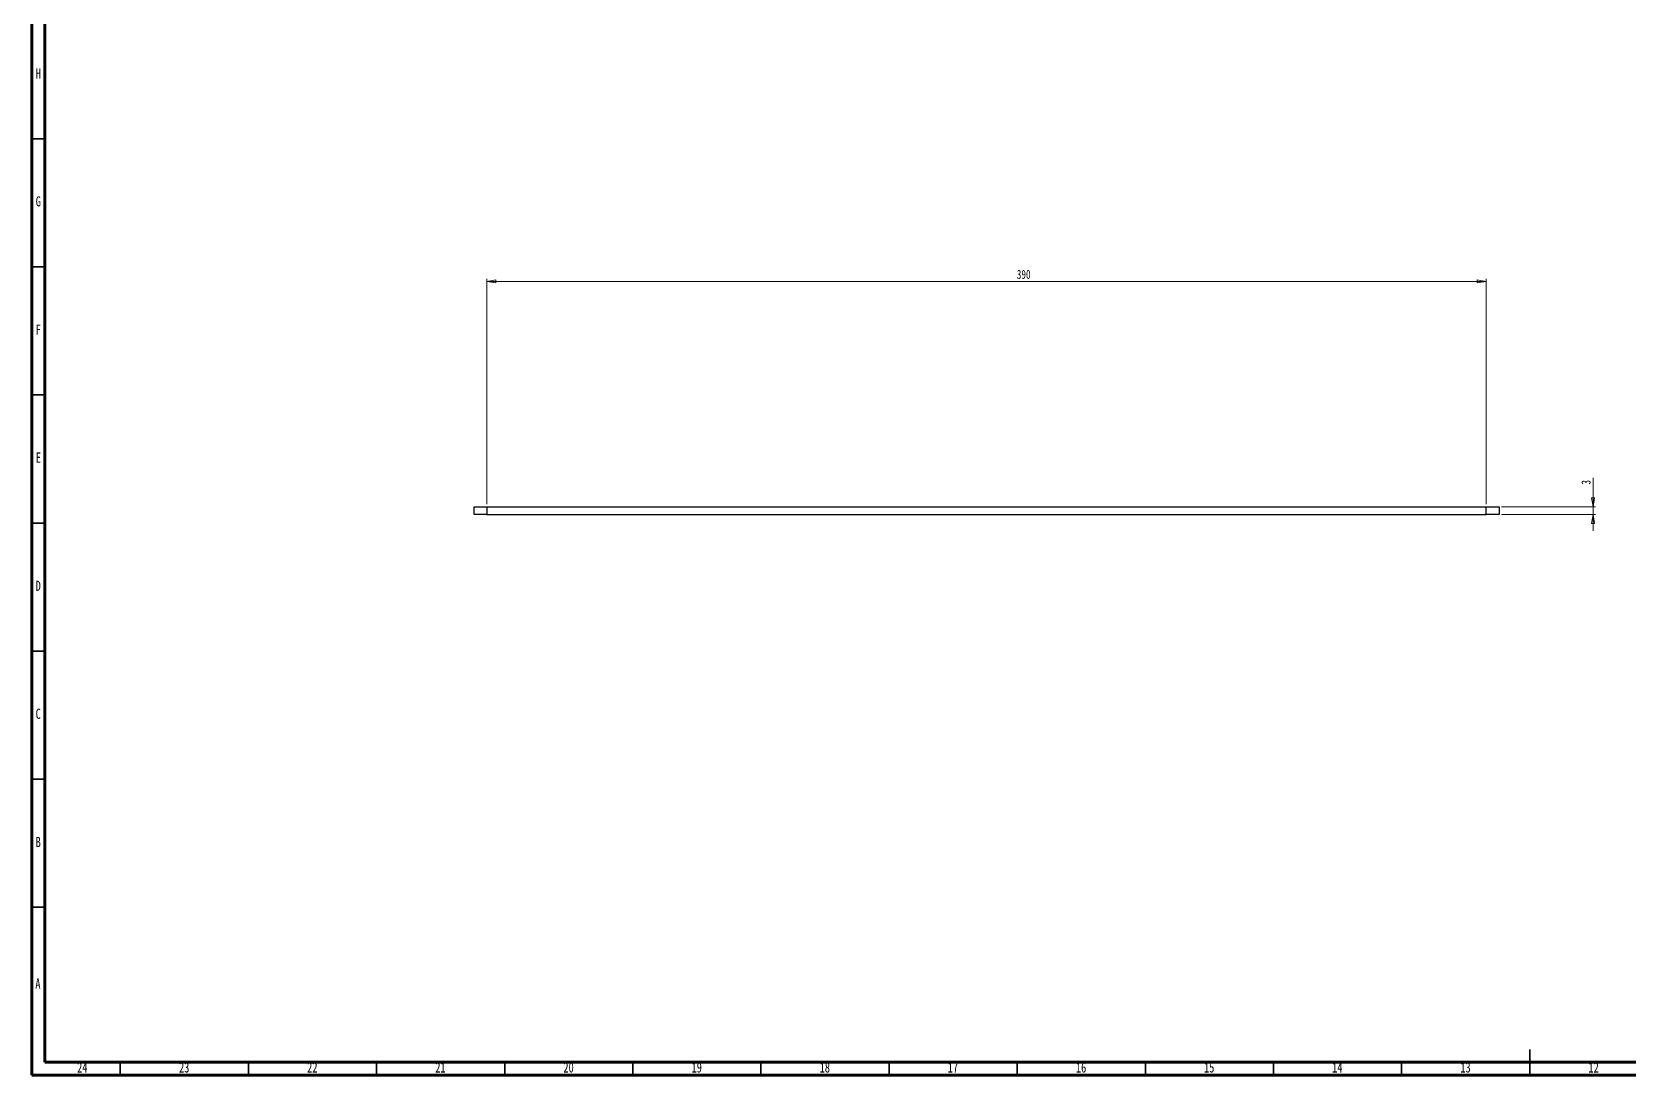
# Model space of a CAD drawing. Header units: millimetres. Extents: x 15 to 1184, y 5 to 836.
# Drawn here: x 15 to 638, y 5 to 412 of the extents above; entities that cross this region are included whole.
import ezdxf

# ---------------------------------------------------------------- set-up
doc = ezdxf.new("R2010")
doc.units = ezdxf.units.MM
doc.styles.add('SLDTEXTSTYLE0', font='TXT', dxfattribs={"width": 0.75})
doc.dimstyles.new('SLDDIMSTYLE0', dxfattribs={"dimtxt": 3.5, "dimasz": 3.556, "dimexe": 0, "dimexo": 0.0625, "dimgap": 0.875, "dimtad": 1, "dimrnd": 1e-09, "dimzin": 12, "dimdsep": 46, "dimtxsty": 'SLDTEXTSTYLE0', "dimblk1": 'CLOSED', "dimblk2": 'CLOSED', "dimsah": 1, "dimcen": 0.09, "dimadec": 0, "dimazin": 3, "dimtfac": 1, "dimtofl": 0, "dimtmove": 0, "dimatfit": 3, "dimldrblk": 'CLOSED', "dimfxl": 1, "dimfrac": 2, "dimtolj": 1, "dimtzin": 12, "dimarcsym": 0})
doc.dimstyles.new('SLDDIMSTYLE1', dxfattribs={"dimtxt": 3.5, "dimasz": 3.556, "dimexe": 0, "dimexo": 0.0625, "dimgap": 0.875, "dimtad": 1, "dimrnd": 1e-09, "dimzin": 12, "dimdsep": 46, "dimtxsty": 'SLDTEXTSTYLE0', "dimblk1": 'CLOSED', "dimblk2": 'CLOSED', "dimsah": 1, "dimcen": 0.09, "dimadec": 0, "dimazin": 3, "dimtfac": 1, "dimtmove": 0, "dimatfit": 0, "dimldrblk": 'CLOSED', "dimfxl": 1, "dimfrac": 2, "dimtolj": 1, "dimtzin": 12, "dimarcsym": 0})

# ---------------------------------------------------------------- blocks, each defined once
blk = doc.blocks.new('_Closed')
at = {"color": 0, "linetype": 'ByBlock', "lineweight": -2}
for p, q in [((-1, 0.166667), (0, 0)), ((-1, 0.166667), (-1, -0.166667)), ((0, 0), (-1, -0.166667)), ((0, 0), (-1, 0))]:
    blk.add_line(p, q, dxfattribs=at)
blk = doc.blocks.new('_D')
at = {"color": 7, "linetype": 'Continuous', "lineweight": 18}
for p, q in [((192.52, 227.8), (192.52, 315.8)), ((192.52, 314.8), (582.52, 314.8)), ((582.52, 227.8), (582.52, 315.8))]:
    blk.add_line(p, q, dxfattribs=at)
at = {"color": 7, "linetype": 'Continuous', "lineweight": 18, "xscale": 3.556, "yscale": 3.556, "rotation": 180}
blk.add_blockref('_Closed', (192.52, 314.8, 72.5), dxfattribs=at)
at = {"color": 7, "linetype": 'Continuous', "lineweight": 18, "xscale": 3.556, "yscale": 3.556}
blk.add_blockref('_Closed', (582.52, 314.8, 72.5), dxfattribs=at)
at = {"color": 7, "linetype": 'Continuous', "lineweight": 18, "insert": (399.34, 319.31), "char_height": 3.5, "attachment_point": 1, "style": 'SLDTEXTSTYLE0'}
blk.add_mtext('390', dxfattribs=at)
blk = doc.blocks.new('_D_1')
at = {"color": 7, "linetype": 'Continuous', "lineweight": 18}
for p, q in [((624.22, 226.8), (624.22, 238.09)), ((588.52, 226.8), (625.22, 226.8)), ((624.22, 226.8), (624.22, 223.8)), ((588.52, 223.8), (625.22, 223.8)), ((624.22, 223.8), (624.22, 217.45))]:
    blk.add_line(p, q, dxfattribs=at)
at = {"color": 7, "linetype": 'Continuous', "lineweight": 18, "xscale": 3.556, "yscale": 3.556}
for p, rotation in [((624.22, 226.8, 72.5), 270), ((624.22, 223.8, 72.5), 90)]:
    blk.add_blockref('_Closed', p, dxfattribs=dict(at, rotation=rotation))
at = {"color": 7, "linetype": 'Continuous', "lineweight": 18, "insert": (619.71, 235.5), "char_height": 3.5, "attachment_point": 1, "rotation": 90, "style": 'SLDTEXTSTYLE0'}
blk.add_mtext('3', dxfattribs=at)

msp = doc.modelspace()

# ---------------------------------------------------------------- linework, layer by layer
at = {"color": 7, "linetype": 'Continuous', "lineweight": 70}
for p, q in [((15, 5), (15, 836)), ((20, 10), (20, 831)), ((1179, 10), (20, 10)), ((1184, 5), (15, 5))]:
    msp.add_line(p, q, dxfattribs=at)
at = {"color": 7, "linetype": 'Continuous', "lineweight": 35}
for p, q in [((20, 370.5), (15, 370.5)), ((20, 320.5), (15, 320.5)), ((20, 270.5), (15, 270.5)), ((20, 220.5), (15, 220.5)), ((20, 170.5), (15, 170.5)), ((20, 120.5), (15, 120.5)), ((20, 70.5), (15, 70.5)), ((599.5, 5), (599.5, 15)), ((49.5, 10), (49.5, 5)), ((99.5, 10), (99.5, 5)), ((149.5, 10), (149.5, 5)), ((199.5, 10), (199.5, 5)), ((249.5, 10), (249.5, 5)), ((299.5, 10), (299.5, 5)), ((349.5, 10), (349.5, 5)), ((399.5, 10), (399.5, 5)), ((449.5, 10), (449.5, 5)), ((499.5, 10), (499.5, 5)), ((549.5, 10), (549.5, 5)), ((599.5, 10), (599.5, 5))]:
    msp.add_line(p, q, dxfattribs=at)
at = {"color": 7, "linetype": 'Continuous', "lineweight": 25}
for p, q in [((187.521, 223.797), (187.521, 226.797)), ((187.521, 226.797), (192.521, 226.797)), ((192.521, 226.797), (192.521, 223.797)), ((192.521, 226.797), (582.521, 226.797)), ((582.521, 223.797), (582.521, 226.797)), ((582.521, 226.797), (587.521, 226.797)), ((587.521, 226.797), (587.521, 223.797)), ((192.521, 223.797), (187.521, 223.797)), ((192.521, 223.797), (582.521, 223.797)), ((587.521, 223.797), (582.521, 223.797))]:
    msp.add_line(p, q, dxfattribs=at)

# ---------------------------------------------------------------- texts
at = {"color": 7, "linetype": 'Continuous', "lineweight": 0, "attachment_point": 2, "style": 'SLDTEXTSTYLE0'}
for s, insert, char_height in [('H', (17.49, 397.968), 3.969), ('G', (17.487, 348.024), 3.969), ('F', (17.458, 297.968), 3.969), ('E', (17.508, 248.024), 3.969), ('D', (17.453, 197.968), 3.969), ('C', (17.459, 148.024), 3.969), ('B', (17.471, 97.968), 3.969), ('A', (17.34, 42.718), 3.969), ('24', (34.67, 9.968), 3.9688), ('23', (74.42, 9.968), 3.9688), ('22', (124.42, 9.968), 3.9688), ('21', (174.42, 9.968), 3.9688), ('20', (224.42, 9.968), 3.9688), ('19', (274.42, 9.968), 3.9688), ('18', (324.42, 9.968), 3.9688), ('17', (374.42, 9.968), 3.9688), ('16', (424.42, 9.968), 3.9688), ('15', (474.42, 9.968), 3.9688), ('14', (524.42, 9.968), 3.9688), ('13', (574.42, 9.968), 3.9688), ('12', (624.42, 9.968), 3.9688)]:
    msp.add_mtext(s, dxfattribs=dict(at, insert=insert, char_height=char_height))

# ---------------------------------------------------------------- dimensions: what is measured, and where the dimension line sits
at = {"color": 7, "linetype": 'Continuous', "lineweight": 18}
dim = msp.add_linear_dim(base=(582.521, 314.797), p1=(192.521, 226.797), p2=(582.521, 226.797), dimstyle='SLDDIMSTYLE0', dxfattribs=at)
dim.commit()
dim.dimension.update_dxf_attribs({"geometry": '_D', "text_midpoint": (403.222, 314.797), "dimtype": 160})
dim = msp.add_linear_dim(base=(624.22, 223.797), p1=(587.521, 226.797), p2=(587.521, 223.797), angle=90, dimstyle='SLDDIMSTYLE1', dxfattribs=at)
dim.commit()
dim.dimension.update_dxf_attribs({"geometry": '_D_1', "text_midpoint": (624.22, 236.797), "dimtype": 160})

doc.saveas('drawing.dxf')
